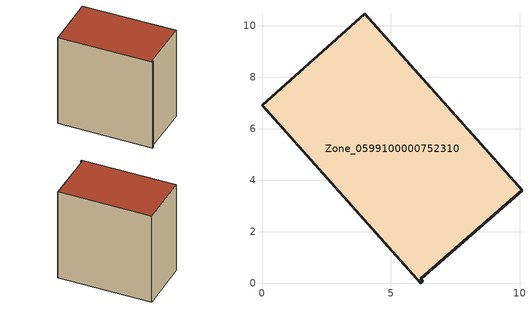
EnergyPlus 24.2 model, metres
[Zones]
Zone_0599100000752310
 floor ground (C_G): 0,6.91 3.99,10.47 10.1,3.62 6.17,0.17 6.24,0.08 6.16,0 z0
 wall outside (C_F): 3.99,10.47 0,6.91 6.16,0 6.24,0.08 6.17,0.17 10.1,3.62 3.99,10.47 z0:9.4
 roof outside (C_R): 6.16,0 6.24,0.08 6.17,0.17 10.1,3.62 3.99,10.47 0,6.91 z9.4
[BUILDING]
Pand.0599100000752310: North Axis=0; Terrain=City; Loads Convergence Tolerance Value=0.04; Temperature Convergence Tolerance Value=0.4; Solar Distribution=FullExterior; Maximum Number of Warmup Days=25; Minimum Number of Warmup Days=1
[Site:Location]
Rotterdam.The.Hague.AP_ZH_NLD Design_Conditions: Latitude=51.96; Longitude=4.45; Time Zone=1; Elevation=-4.5
[SITE:GROUNDTEMPERATURE:BUILDINGSURFACE]
18, 18, 18, 18, 18, 18, 18, 18, 18, 18, 18, 18
[MATERIAL] Thermal Absorptance=0.9; Solar Absorptance=0.7; Visible Absorptance=0.7
Name | Roughness | Thickness | Conductivity | Density | Specific Heat
G.TI.2006-2014 | MediumSmooth | 0.15 | 0.06 | 540 | 1210
F.TI.2006-2014 | Rough | 0.3 | 0.12 | 1920 | 840
R.TI.2006-2014 | MediumRough | 0.2 | 0.08 | 1500 | 1000
[CONSTRUCTION]
C_G: G.TI.2006-2014
C_F: F.TI.2006-2014
C_R: R.TI.2006-2014
[ZONE]
Zone_0599100000752310: Type=1; Multiplier=1; Ceiling Height=Autocalculate; Volume=Autocalculate; Floor Area=autocalculate; Part of Total Floor Area=Yes
[ZONEINFILTRATION:DESIGNFLOWRATE]
Infil_Zone_0599100000752310: Zone or ZoneList or Space or SpaceList=Zone_0599100000752310; Schedule=AlwaysOn; Design Flow Rate Calculation Method=Flow/Area; Flow Rate per Floor Area=0.0015; Constant Term Coefficient=1; Temperature Term Coefficient=0; Velocity Term Coefficient=0; Velocity Squared Term Coefficient=0
[HVACTEMPLATE:ZONE:IDEALLOADSAIRSYSTEM]
Zone_0599100000752310: Maximum Heating Supply Air Temperature=50; Minimum Cooling Supply Air Temperature=13; Maximum Heating Supply Air Humidity Ratio=0.0156; Minimum Cooling Supply Air Humidity Ratio=0.0077; Heating Limit=NoLimit; Cooling Limit=NoLimit; Dehumidification Control Type=ConstantSensibleHeatRatio; Cooling Sensible Heat Ratio=0.7; Dehumidification Setpoint=60; Humidification Control Type=None; Humidification Setpoint=30; Outdoor Air Method=None; Outdoor Air Flow Rate per Person=0.00944; Outdoor Air Flow Rate per Zone Floor Area=0; Outdoor Air Flow Rate per Zone=0; Demand Controlled Ventilation Type=None; Outdoor Air Economizer Type=NoEconomizer; Heat Recovery Type=None; Sensible Heat Recovery Effectiveness=0.7; Latent Heat Recovery Effectiveness=0.65
[ZONECONTROL:THERMOSTAT]
ThermostatControl_Zone_0599100000752310: Zone or ZoneList=Zone_0599100000752310; Control Type Schedule=DualSetpointControlType; Control 1=Thermostat_Zone_0599100000752310; Temperature Difference Between Cutout And Setpoint=0
[THERMOSTATSETPOINT:DUALSETPOINT]
Thermostat_Zone_0599100000752310: Heating Setpoint Temperature Schedule=HeatingSetpoint_Zone_0599100000752310; Cooling Setpoint Temperature Schedule=CoolingSetpoint_Zone_0599100000752310
[SCHEDULE:COMPACT]
HeatingSetpoint_Zone_0599100000752310: Through: 12/31, For: AllDays, Until: 24:00, 21
CoolingSetpoint_Zone_0599100000752310: Through: 12/31, For: AllDays, Until: 24:00, 24
DualSetpointControlType: Through: 12/31, For: AllDays, Until: 24:00, 4
AlwaysOn: Through: 12/31, For: AllDays, Until: 24:00, 1
